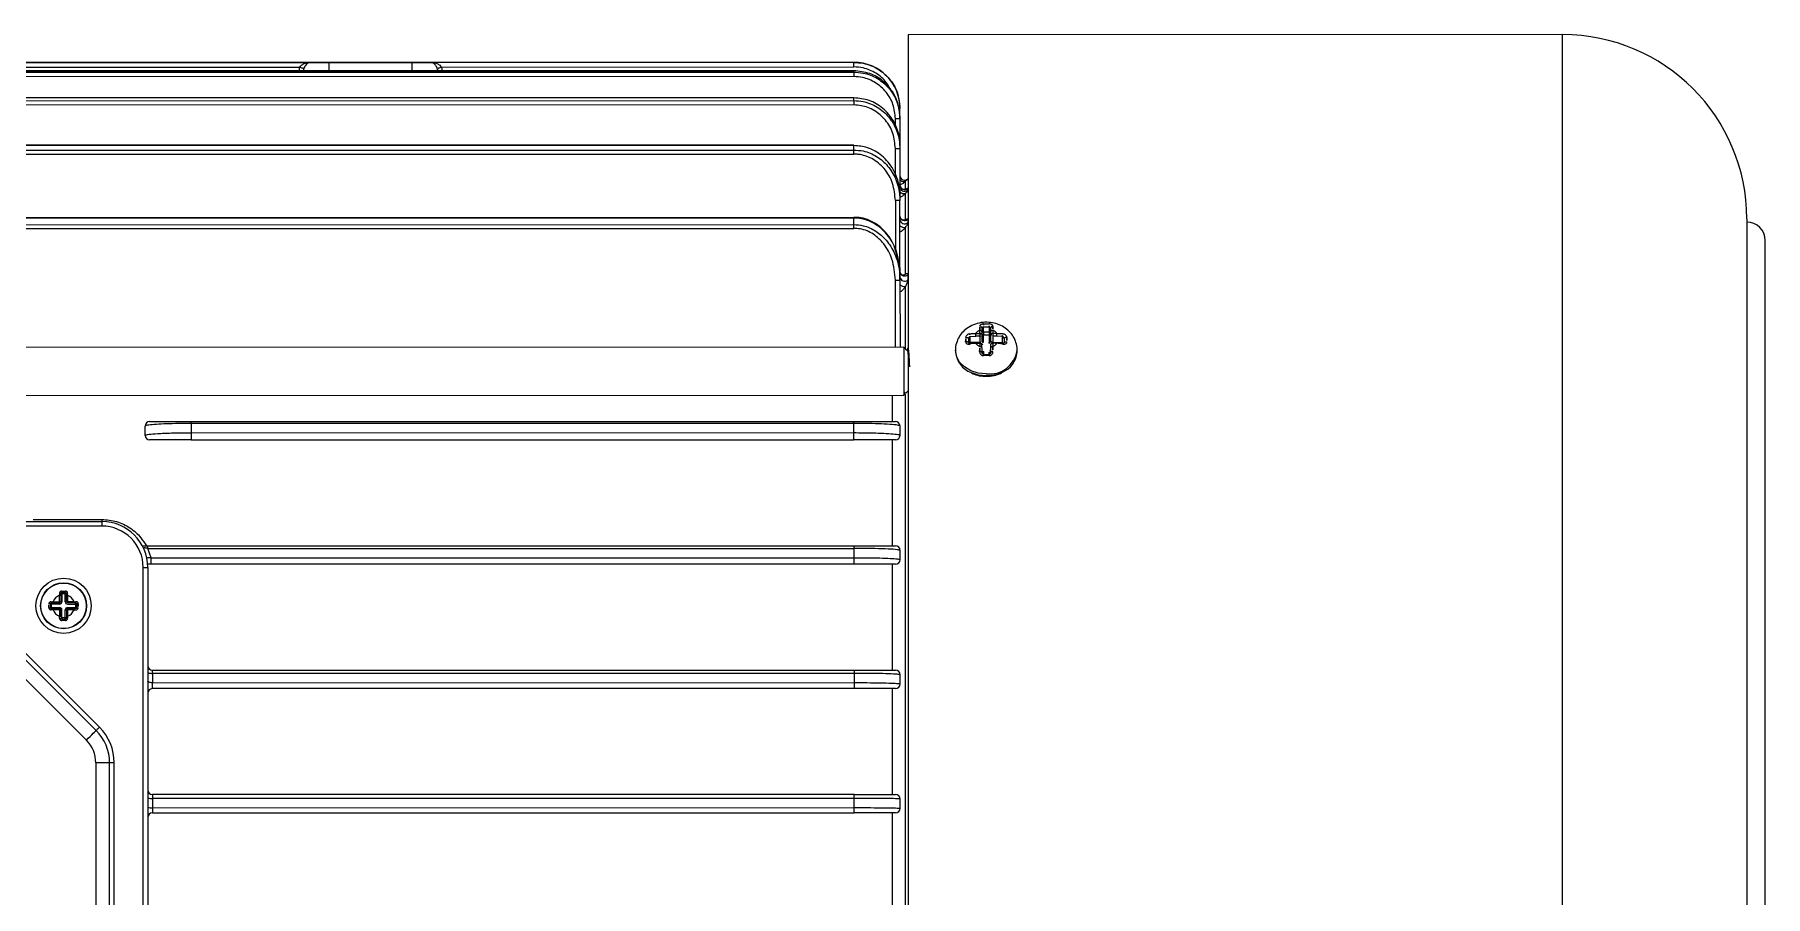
# Model space of a CAD drawing. Header units: millimetres. Extents: x 441156 to 441876, y 4514765 to 4515211.
# Drawn here: x 441242.3528 to 441242.7459, y 4514794.7878 to 4514794.9834 of the extents above; entities that cross this region are included whole.
import ezdxf

# ---------------------------------------------------------------- set-up
doc = ezdxf.new("R2010")
doc.units = ezdxf.units.MM
doc.layers.add('-LYNKA_PISCINA', color=7, linetype='Continuous', lineweight=18)
doc.layers.add('05 ESQUEMAS HIDRAULICOS nuevos_dwg _6_', color=7, linetype='Continuous', lineweight=18, true_color=0x767676)

# ---------------------------------------------------------------- blocks, each defined once
blk = doc.blocks.new('05 ESQUEMAS HIDRAULICOS nuevos_dwg_A$C47CE04E0-1107655-01_ARQ_CUARTO DEPURADORA')
at = {"layer": '-LYNKA_PISCINA', "lineweight": 25}
for p, q in [((106.257, 80.631), (112.98, 80.631)), ((112.776, 80.486), (112.788, 80.551)), ((115.25, 80.551), (115.262, 80.486)), ((96.819, 79.108), (122.419, 79.108)), ((123.355, 78.442), (123.355, 78.415)), ((123.355, 77.904), (123.355, 77.848)), ((137.935, 77.911), (137.935, 53.271)), ((96.819, 77.812), (122.419, 77.812)), ((138.255, 53.647), (138.255, 77.535)), ((123.219, 76.849), (123.219, 75.68)), ((123.313, 75.656), (123.313, 76.737)), ((123.355, 76.941), (123.355, 76.85)), ((124.639, 76.02), (124.639, 75.956)), ((124.799, 75.956), (124.799, 76.02)), ((124.904, 75.875), (124.831, 75.875)), ((123.283, 75.68), (123.283, 74.848)), ((123.353, 75.663), (123.332, 75.626)), ((123.334, 75.624), (123.334, 75.625)), ((123.359, 75.664), (123.355, 75.664)), ((124.183, 75.629), (124.183, 75.598)), ((124.439, 75.745), (124.439, 75.762)), ((124.607, 75.76), (124.607, 75.762)), ((124.999, 75.762), (124.999, 75.745)), ((125.255, 75.598), (125.255, 75.629)), ((123.321, 74.886), (123.359, 74.924)), ((123.086, 74.391), (123.086, 74.848)), ((123.313, 57.177), (123.313, 74.87)), ((110.099, 74.151), (110.099, 74.311)), ((122.419, 74.358), (122.419, 74.391)), ((123.219, 74.151), (123.219, 74.311)), ((110.899, 74.197), (122.419, 74.197)), ((123.086, 72.231), (123.086, 74.071)), ((110.203, 72.025), (122.419, 72.025)), ((123.086, 70.071), (123.086, 71.911)), ((123.219, 71.991), (123.219, 72.151)), ((108.47, 71.262), (108.501, 71.261)), ((108.612, 70.978), (108.613, 71.009)), ((108.633, 71.121), (108.633, 71.009)), ((123.219, 69.831), (123.219, 69.991)), ((123.086, 67.911), (123.086, 69.751)), ((122.419, 67.843), (110.227, 67.843)), ((110.227, 67.682), (122.419, 67.682)), ((123.219, 67.671), (123.219, 67.831)), ((123.086, 65.751), (123.086, 67.591))]:
    blk.add_line(p, q, dxfattribs=at)
at = {"layer": '-LYNKA_PISCINA', "lineweight": 25, "flags": 128}
for points in [[(134.735, 81.111), (123.359, 81.111), (123.359, 50.071), (134.735, 50.071)], [(124.607, 75.976), (124.613, 75.976), (124.619, 75.975), (124.625, 75.973), (124.63, 75.97), (124.634, 75.967), (124.636, 75.963), (124.638, 75.96), (124.639, 75.956), (124.639, 75.9), (124.638, 75.904), (124.636, 75.908), (124.634, 75.911), (124.63, 75.914), (124.625, 75.917), (124.619, 75.919), (124.613, 75.92), (124.607, 75.92)], [(124.831, 75.976), (124.831, 75.92), (124.825, 75.92), (124.819, 75.919), (124.813, 75.917), (124.808, 75.914), (124.804, 75.911), (124.801, 75.908), (124.8, 75.904), (124.799, 75.9), (124.799, 75.956), (124.8, 75.96), (124.801, 75.963), (124.804, 75.967), (124.808, 75.97), (124.813, 75.973), (124.819, 75.975), (124.825, 75.976)], [(124.799, 75.728), (124.8, 75.732), (124.801, 75.736), (124.804, 75.74), (124.808, 75.743), (124.813, 75.745), (124.819, 75.747), (124.825, 75.748), (124.831, 75.749), (124.831, 75.76), (124.904, 75.76), (124.904, 75.749), (124.831, 75.749), (124.831, 75.693), (124.825, 75.693), (124.819, 75.692), (124.813, 75.69), (124.808, 75.687), (124.804, 75.684), (124.801, 75.681), (124.8, 75.677), (124.799, 75.673)], [(110.067, 71.855), (110.147, 71.855), (110.147, 59.327), (110.067, 59.327)], [(108.453, 71.221), (108.453, 71.161), (108.473, 71.161), (108.473, 71.221)], [(108.633, 70.981), (108.653, 70.981), (108.653, 70.961), (108.713, 70.961), (108.713, 70.981), (108.653, 70.981), (108.653, 71.121), (108.633, 71.121), (108.613, 71.121), (108.613, 71.009), (108.633, 71.009)], [(108.753, 71.221), (108.893, 71.221), (108.893, 71.241), (108.865, 71.241), (108.753, 71.241)], [(108.893, 71.221), (108.893, 71.161), (108.913, 71.161), (108.913, 71.221)], [(110.227, 67.591), (122.419, 67.591), (122.419, 67.682), (122.419, 67.843), (122.419, 67.911), (110.227, 67.911), (110.227, 67.843), (110.227, 67.682)]]:
    blk.add_lwpolyline(points, close=True, dxfattribs=at)
for points in [[(122.419, 80.631), (122.419, 80.631), (96.819, 80.631), (96.819, 80.631), (96.819, 80.551), (103.988, 80.551), (103.999, 80.547), (104.01, 80.542), (104.021, 80.538), (104.031, 80.535), (104.04, 80.531), (104.047, 80.528), (104.054, 80.526), (104.058, 80.524), (104.049, 80.486)], [(113.299, 80.486), (113.299, 80.627), (114.739, 80.627), (114.739, 80.486)], [(115.18, 80.524), (115.184, 80.526), (115.19, 80.528), (115.198, 80.531), (115.207, 80.535), (115.217, 80.538), (115.227, 80.542), (115.239, 80.547), (115.25, 80.551), (122.419, 80.551), (122.419, 80.631), (115.057, 80.631)], [(96.819, 80.462), (96.819, 80.485), (96.819, 80.486), (122.419, 80.486), (122.419, 80.485)], [(122.419, 80.462), (122.419, 80.383), (96.819, 80.383), (96.819, 80.462), (122.419, 80.462), (122.419, 80.485), (96.819, 80.485)], [(106.45, 80.551), (112.788, 80.551), (112.799, 80.547), (112.81, 80.542), (112.821, 80.538), (112.831, 80.535), (112.84, 80.531), (112.847, 80.528), (112.854, 80.526), (112.858, 80.524), (112.849, 80.486)], [(122.419, 79.966), (122.419, 79.89), (96.819, 79.89), (96.819, 79.966), (122.419, 79.966), (122.419, 80.015), (96.819, 80.015), (96.819, 80.018), (122.419, 80.018), (122.419, 80.015)], [(123.219, 79.654), (123.219, 79.678), (123.219, 79.831), (123.219, 79.831)], [(123.139, 79.52), (123.139, 79.654), (123.219, 79.654), (123.219, 79.185), (123.219, 79.134)], [(122.419, 79.185), (122.419, 79.193), (96.819, 79.193), (96.819, 79.185), (96.819, 79.108), (96.819, 79.036), (122.419, 79.036), (122.419, 79.108), (122.419, 79.185), (96.819, 79.185)], [(123.139, 78.662), (123.139, 79.134), (123.219, 79.134), (123.219, 78.312), (123.219, 78.23), (123.139, 78.23), (123.139, 77.387)], [(123.313, 78.425), (123.313, 78.564), (123.302, 78.557), (123.288, 78.554), (123.271, 78.556), (123.254, 78.563), (123.237, 78.573), (123.221, 78.587), (123.219, 78.589)], [(123.359, 78.611), (123.355, 78.608), (123.355, 78.608)], [(123.139, 75.68), (123.139, 76.849), (123.219, 76.849), (123.219, 76.971), (123.219, 78.23)], [(123.301, 77.883), (123.302, 77.884), (123.313, 77.896), (123.313, 78.352)], [(96.819, 77.926), (96.819, 77.812), (96.819, 77.747), (122.419, 77.747), (122.419, 77.812), (122.419, 77.926), (96.819, 77.926), (96.819, 77.94), (122.419, 77.94), (122.419, 77.926)], [(123.294, 76.932), (123.303, 76.938), (123.313, 76.953), (123.313, 77.763)], [(124.36, 75.85), (124.368, 75.852), (124.376, 75.853), (124.384, 75.852), (124.392, 75.849), (124.398, 75.846), (124.403, 75.841), (124.406, 75.836), (124.407, 75.831), (124.407, 75.757), (124.406, 75.762), (124.403, 75.766), (124.398, 75.77), (124.392, 75.773), (124.384, 75.775), (124.376, 75.776), (124.368, 75.775), (124.36, 75.774)], [(124.607, 75.875), (124.607, 75.762), (124.439, 75.762), (124.439, 75.867), (124.534, 75.875), (124.534, 75.92), (124.607, 75.92), (124.607, 75.875), (124.534, 75.875)], [(124.671, 75.94), (124.671, 75.895), (124.665, 75.895), (124.659, 75.896), (124.653, 75.898), (124.648, 75.901), (124.644, 75.904), (124.641, 75.908), (124.64, 75.911), (124.639, 75.915)], [(124.639, 75.9), (124.639, 75.787), (124.64, 75.783), (124.641, 75.779), (124.644, 75.775), (124.648, 75.772), (124.653, 75.77), (124.659, 75.768), (124.665, 75.767), (124.671, 75.766), (124.671, 75.895), (124.767, 75.895), (124.767, 75.766), (124.773, 75.767), (124.779, 75.768), (124.785, 75.77), (124.79, 75.772), (124.794, 75.775), (124.796, 75.779), (124.798, 75.783), (124.799, 75.787), (124.799, 75.9)], [(124.767, 75.94), (124.671, 75.94), (124.671, 76.033), (124.767, 76.033), (124.767, 75.94), (124.767, 75.895), (124.773, 75.895), (124.779, 75.896), (124.785, 75.898), (124.79, 75.901), (124.794, 75.904), (124.796, 75.908), (124.798, 75.911), (124.799, 75.915)], [(124.831, 75.76), (124.831, 75.762), (124.999, 75.762), (124.999, 75.867), (124.904, 75.875), (124.904, 75.92), (124.831, 75.92), (124.831, 75.875), (124.831, 75.762)], [(125.077, 75.85), (125.07, 75.852), (125.062, 75.853), (125.054, 75.852), (125.046, 75.849), (125.04, 75.846), (125.035, 75.841), (125.032, 75.836), (125.031, 75.831), (125.031, 75.757), (125.032, 75.762), (125.035, 75.766), (125.04, 75.77), (125.046, 75.773), (125.054, 75.775), (125.062, 75.776), (125.07, 75.775), (125.077, 75.774)], [(123.337, 75.626), (123.283, 75.68), (95.219, 75.68)], [(124.719, 75.218), (124.58, 75.232), (124.451, 75.273), (124.34, 75.339), (124.255, 75.424), (124.201, 75.523), (124.183, 75.629), (124.183, 75.629)], [(124.43, 75.737), (124.43, 75.742), (124.43, 75.746), (124.431, 75.749), (124.432, 75.751), (124.433, 75.751), (124.434, 75.751), (124.435, 75.75), (124.437, 75.748), (124.439, 75.744), (124.534, 75.753)], [(124.639, 75.673), (124.639, 75.728), (124.638, 75.732), (124.636, 75.736), (124.634, 75.74), (124.63, 75.743), (124.625, 75.745), (124.619, 75.747), (124.613, 75.748), (124.607, 75.749), (124.607, 75.76), (124.534, 75.76), (124.534, 75.749), (124.607, 75.749), (124.607, 75.693), (124.613, 75.693), (124.619, 75.692), (124.625, 75.69), (124.63, 75.687), (124.634, 75.684), (124.636, 75.681), (124.638, 75.677), (124.639, 75.673), (124.639, 75.591), (124.638, 75.594), (124.636, 75.597), (124.633, 75.599), (124.628, 75.601), (124.623, 75.603), (124.617, 75.604), (124.61, 75.604), (124.603, 75.604)], [(124.639, 75.615), (124.64, 75.611), (124.641, 75.607), (124.644, 75.604), (124.648, 75.601), (124.653, 75.598), (124.659, 75.596), (124.665, 75.595), (124.671, 75.595), (124.671, 75.555), (124.767, 75.555), (124.767, 75.595), (124.773, 75.595), (124.779, 75.596), (124.785, 75.598), (124.79, 75.601), (124.794, 75.604), (124.796, 75.607), (124.798, 75.611), (124.799, 75.615)], [(124.834, 75.604), (124.828, 75.604), (124.821, 75.604), (124.815, 75.603), (124.81, 75.601), (124.805, 75.599), (124.802, 75.597), (124.8, 75.594), (124.799, 75.591), (124.799, 75.673)], [(125.008, 75.737), (125.008, 75.742), (125.007, 75.746), (125.007, 75.749), (125.006, 75.751), (125.005, 75.751), (125.004, 75.751), (125.003, 75.75), (125.001, 75.748), (124.999, 75.744), (124.904, 75.753)], [(124.454, 75.241), (124.58, 75.202), (124.719, 75.188)], [(95.219, 74.848), (123.283, 74.848), (123.299, 74.864), (123.299, 74.895)], [(110.899, 74.358), (110.899, 74.197), (110.899, 74.071), (122.419, 74.071), (122.419, 74.197), (122.419, 74.358), (110.899, 74.358), (110.899, 74.391), (122.419, 74.391)], [(108.155, 72.691), (109.347, 72.691), (109.347, 72.655), (109.347, 72.575), (96.819, 72.575), (96.819, 72.655), (109.347, 72.655)], [(110.147, 72.186), (122.419, 72.186), (122.419, 72.025), (122.419, 71.911), (110.203, 71.911), (110.203, 72.025), (110.147, 72.186), (110.147, 72.231), (122.419, 72.231), (122.419, 72.186)], [(109.249, 69.026), (106.517, 71.757)], [(106.348, 71.587), (109.079, 68.856), (109.112, 68.889), (109.144, 68.921), (109.173, 68.95), (109.199, 68.976), (109.22, 68.997), (109.236, 69.013), (109.245, 69.022), (109.249, 69.026), (109.25, 69.027), (109.253, 69.03), (109.258, 69.035), (109.265, 69.042), (109.274, 69.051), (109.284, 69.06), (109.294, 69.071), (109.305, 69.082), (106.574, 71.813)], [(108.612, 71.404), (108.613, 71.373), (108.633, 71.373), (108.633, 71.401), (108.653, 71.401), (108.653, 71.421), (108.713, 71.421), (108.713, 71.401), (108.653, 71.401), (108.653, 71.261), (108.633, 71.261)], [(108.633, 71.373), (108.633, 71.261), (108.613, 71.261), (108.613, 71.373)], [(108.733, 71.261), (108.713, 71.261), (108.713, 71.401), (108.733, 71.401), (108.733, 71.373), (108.753, 71.373), (108.754, 71.404)], [(108.753, 71.373), (108.753, 71.261), (108.733, 71.261), (108.733, 71.373)], [(108.501, 71.141), (108.613, 71.141), (108.613, 71.121), (108.501, 71.121), (108.47, 71.12)], [(108.613, 71.241), (108.613, 71.221), (108.473, 71.221), (108.473, 71.241), (108.501, 71.241), (108.501, 71.261), (108.613, 71.261), (108.613, 71.241), (108.501, 71.241)], [(108.501, 71.121), (108.501, 71.141), (108.473, 71.141), (108.473, 71.161), (108.613, 71.161), (108.613, 71.141)], [(108.733, 71.121), (108.733, 71.009), (108.733, 70.981), (108.713, 70.981), (108.713, 71.121), (108.733, 71.121), (108.753, 71.121), (108.753, 71.141), (108.865, 71.141)], [(108.733, 71.009), (108.753, 71.009), (108.754, 70.978)], [(108.865, 71.261), (108.753, 71.261), (108.753, 71.241)], [(108.753, 71.141), (108.753, 71.161), (108.893, 71.161), (108.893, 71.141), (108.865, 71.141), (108.865, 71.121), (108.896, 71.12)], [(108.865, 71.121), (108.753, 71.121), (108.753, 71.009)], [(108.865, 71.241), (108.865, 71.261), (108.896, 71.262)], [(122.419, 70.015), (110.227, 70.015), (110.227, 70.071), (122.419, 70.071), (122.419, 70.015), (122.419, 69.854), (122.419, 69.751), (110.227, 69.751), (110.227, 69.854), (110.211, 69.854), (110.196, 69.856), (110.182, 69.858), (110.17, 69.861), (110.16, 69.864), (110.153, 69.868), (110.148, 69.872), (110.147, 69.877)], [(110.147, 70.038), (110.148, 70.034), (110.153, 70.029), (110.16, 70.025), (110.17, 70.022), (110.182, 70.019), (110.196, 70.017), (110.211, 70.015), (110.227, 70.015), (110.227, 69.854), (122.419, 69.854)], [(109.483, 62.723), (109.483, 68.46), (109.243, 68.46), (109.243, 62.723), (109.483, 62.723), (109.563, 62.723), (109.563, 68.46), (109.483, 68.46)]]:
    blk.add_lwpolyline(points, dxfattribs=at)
at = {"layer": '-LYNKA_PISCINA', "lineweight": 25}
for radius in [0.48, 0.4, 0.395]:
    blk.add_circle((108.683, 71.191), radius, dxfattribs=at)
for centre, radius, start, end in [((134.735, 77.911), 3.2, 0, 90), ((122.419, 79.831), 0.8, 0, 90), ((123.299, 78.664), 0.08, 180, 315), ((123.299, 78.664), 0.08, 180.0302, 264.8591), ((123.299, 78.664), 0.08, 264.8858, 314.9971), ((123.299, 78.499), 0.0801, 180.6875, 314.8323), ((123.297, 78.471), 0.0781, 180.0649, 218.315), ((123.288, 78.441), 0.0916, 220.8447, 285.5067), ((123.299, 78.473), 0.0807, 218.4705, 314.4869), ((123.299, 77.962), 0.0805, 182.9589, 314.251), ((123.299, 77.906), 0.0806, 183.1994, 314.1867), ((123.294, 77.869), 0.108, 225.4134, 279.7674), ((137.935, 77.535), 0.32, 0, 90), ((123.3, 77.001), 0.0816, 187.2321, 313.0525), ((123.3, 76.91), 0.0817, 187.6505, 312.928), ((123.301, 76.866), 0.13, 230.7916, 275.1821), ((124.553, 75.913), 0.122, 179.4357, 201.8874), ((124.688, 75.795), 0.199, 114.1484, 140.7587), ((124.609, 76.017), 0.0303, 6.5222, 100.2548), ((124.61, 75.904), 0.029, 263.4692, 351.4243), ((124.668, 75.911), 0.029, 83.4529, 171.4613), ((125.077, 76.075), 0.408, 178.3505, 185.9314), ((124.363, 76.075), 0.406, 354.0472, 1.671), ((124.77, 75.911), 0.029, 8.5387, 96.5471), ((124.829, 76.017), 0.0303, 79.7452, 173.4778), ((124.828, 75.904), 0.029, 188.5854, 276.521), ((124.75, 75.795), 0.199, 39.2413, 65.8516), ((124.885, 75.913), 0.122, 338.1126, 0.5643), ((124.606, 75.638), 0.425, 185.3656, 249.0216), ((124.438, 75.727), 0.0353, 88.2013, 134.9629), ((124.688, 75.875), 0.199, 219.2411, 245.851), ((124.61, 75.791), 0.029, 263.4722, 351.423), ((124.607, 75.728), 0.032, 0, 90), ((124.622, 75.77), 0.0494, 290.4753, 355.5231), ((124.622, 75.591), 0.0493, 4.4137, 68.834), ((124.759, 75.548), 0.091, 170.8628, 186.4865), ((124.653, 75.555), 0.018, 358.8019, 23.1033), ((124.774, 75.702), 0.487, 263.5073, 350.9516), ((124.816, 75.77), 0.0494, 184.4769, 249.5247), ((124.816, 75.591), 0.0493, 111.1229, 175.5872), ((124.784, 75.555), 0.0175, 156.4507, 181.4675), ((124.677, 75.548), 0.0923, 353.5992, 8.9963), ((124.828, 75.791), 0.029, 188.5868, 276.518), ((124.831, 75.728), 0.032, 90, 180), ((124.75, 75.875), 0.199, 294.149, 320.7589), ((124.849, 75.625), 0.406, 290.1998, 356.1841), ((125, 75.727), 0.0357, 45.4022, 91.5186), ((124.724, 75.844), 0.656, 269.5685, 293.9072), ((110.179, 74.311), 0.08, 90, 180), ((123.139, 74.311), 0.08, 0, 90), ((110.179, 74.151), 0.08, 180, 270), ((123.139, 74.151), 0.08, 270, 0), ((109.347, 71.855), 0.8, 0, 90), ((109.347, 71.855), 0.72, 0, 90), ((123.139, 72.151), 0.08, 0, 90), ((123.139, 71.991), 0.08, 270, 0), ((108.683, 71.191), 0.195, 111.0372, 158.9628), ((108.617, 71.364), 0.0406, 67.3547, 97.5142), ((108.83, 71.439), 0.178, 177.4165, 185.8592), ((108.535, 71.439), 0.178, 354.1408, 2.5835), ((108.749, 71.364), 0.0406, 82.4858, 112.6453), ((108.683, 71.191), 0.195, 21.0372, 68.9628), ((108.435, 71.042), 0.18, 84.1788, 92.5434), ((108.435, 71.34), 0.18, 267.4566, 275.8212), ((108.511, 71.257), 0.0409, 172.5943, 202.5271), ((108.511, 71.126), 0.0409, 157.4726, 187.4057), ((108.683, 71.191), 0.195, 201.0372, 248.9628), ((108.613, 71.261), 0.02, 270, 0), ((108.613, 71.261), 0.04, 270, 360), ((108.613, 71.121), 0.04, 360, 90), ((108.613, 71.121), 0.02, 360, 90), ((108.753, 71.261), 0.04, 180, 270), ((108.753, 71.121), 0.04, 90, 180), ((108.753, 71.261), 0.02, 180, 270), ((108.753, 71.121), 0.02, 90, 180), ((108.683, 71.191), 0.195, 291.0372, 338.9628), ((108.855, 71.257), 0.0406, 337.3427, 7.4718), ((108.855, 71.126), 0.0406, 352.5281, 22.6577), ((108.931, 71.042), 0.18, 87.4573, 95.822), ((108.931, 71.34), 0.18, 264.178, 272.5427), ((108.617, 71.019), 0.0406, 262.4838, 292.6454), ((108.83, 70.943), 0.178, 174.1408, 182.5835), ((108.535, 70.943), 0.178, 357.4165, 5.8592), ((108.749, 71.019), 0.0406, 247.3546, 277.5162), ((110.227, 70.151), 0.08, 180, 270), ((123.139, 69.991), 0.08, 0, 90), ((123.139, 69.831), 0.08, 270, 0), ((110.227, 69.671), 0.08, 90, 180), ((108.683, 68.46), 0.8, 0, 45), ((108.683, 68.46), 0.88, 0, 45), ((108.683, 68.46), 0.56, 0, 45), ((110.227, 67.991), 0.08, 180, 270), ((110.207, 67.986), 0.144, 245.1501, 277.8161), ((110.207, 67.834), 0.153, 246.8175, 277.3494), ((123.139, 67.831), 0.08, 0, 90), ((110.227, 67.511), 0.08, 90, 180), ((123.139, 67.671), 0.08, 270, 0)]:
    blk.add_arc(centre, radius, start, end, dxfattribs=at)
for points, knots in [([(112.788, 80.551), (112.797, 80.561), (112.819, 80.587), (112.876, 80.618), (112.932, 80.63), (112.972, 80.631), (112.98, 80.631), (112.98, 80.631)], [0, 0, 0, 0, 0.175836, 0.438957, 0.879774, 0.99458, 1, 1, 1, 1]), ([(112.98, 80.631), (112.98, 80.631), (112.975, 80.631), (112.955, 80.629), (112.924, 80.618), (112.895, 80.59), (112.873, 80.559), (112.863, 80.536), (112.858, 80.524)], [0, 0, 0, 0, 0.004529, 0.120998, 0.446083, 0.675409, 0.828153, 1, 1, 1, 1]), ([(112.98, 80.631), (112.985, 80.631), (112.996, 80.63), (113.048, 80.629), (113.13, 80.628), (113.22, 80.627), (113.277, 80.627), (113.299, 80.627)], [0, 0, 0, 0, 0.173043, 0.4033512, 0.6337269, 0.8624039, 1, 1, 1, 1]), ([(114.739, 80.627), (114.775, 80.627), (114.846, 80.627), (114.941, 80.628), (115.005, 80.629), (115.044, 80.63), (115.053, 80.631), (115.057, 80.631)], [0, 0, 0, 0, 0.226011, 0.451987, 0.679069, 0.826968, 1, 1, 1, 1]), ([(115.18, 80.524), (115.174, 80.536), (115.164, 80.559), (115.143, 80.59), (115.113, 80.618), (115.083, 80.629), (115.063, 80.631), (115.058, 80.631), (115.057, 80.631)], [0, 0, 0, 0, 0.171847, 0.324591, 0.553917, 0.879002, 0.995471, 1, 1, 1, 1]), ([(115.057, 80.631), (115.058, 80.631), (115.066, 80.631), (115.106, 80.63), (115.162, 80.618), (115.218, 80.587), (115.241, 80.561), (115.25, 80.551)], [0, 0, 0, 0, 0.00542, 0.120226, 0.561043, 0.824164, 1, 1, 1, 1]), ([(122.419, 80.631), (122.473, 80.628), (122.616, 80.619), (122.838, 80.53), (123.044, 80.353), (123.19, 80.112), (123.209, 79.926), (123.219, 79.831)], [0, 0, 0, 0, 0.12854, 0.34326, 0.557976, 0.772698, 1, 1, 1, 1]), ([(115.188, 80.486), (115.187, 80.494), (115.186, 80.507), (115.181, 80.52), (115.18, 80.524)], [0, 0, 0, 0, 0.630222, 1, 1, 1, 1]), ([(123.048, 80.16), (123.028, 80.202), (122.972, 80.316), (122.806, 80.451), (122.606, 80.539), (122.472, 80.548), (122.419, 80.551)], [0, 0, 0, 0, 0.176589, 0.486412, 0.796226, 1, 1, 1, 1]), ([(123.219, 79.678), (123.216, 79.732), (123.207, 79.877), (123.118, 80.101), (122.939, 80.311), (122.697, 80.456), (122.513, 80.475), (122.419, 80.485)], [0, 0, 0, 0, 0.127986, 0.344943, 0.561659, 0.776764, 1, 1, 1, 1]), ([(122.419, 80.462), (122.473, 80.458), (122.615, 80.45), (122.836, 80.361), (123.041, 80.184), (123.189, 79.941), (123.209, 79.752), (123.219, 79.654)], [0, 0, 0, 0, 0.127923, 0.340141, 0.552567, 0.766666, 1, 1, 1, 1]), ([(123.139, 79.654), (123.131, 79.737), (123.115, 79.902), (122.988, 80.122), (122.802, 80.287), (122.601, 80.371), (122.469, 80.379), (122.419, 80.383)], [0, 0, 0, 0, 0.217984, 0.436019, 0.65268, 0.866866, 1, 1, 1, 1]), ([(123.219, 79.185), (123.216, 79.239), (123.208, 79.388), (123.118, 79.622), (122.934, 79.841), (122.69, 79.987), (122.508, 80.005), (122.419, 80.015)], [0, 0, 0, 0, 0.126113, 0.350822, 0.574369, 0.790672, 1, 1, 1, 1]), ([(122.419, 79.966), (122.473, 79.963), (122.614, 79.954), (122.83, 79.864), (123.034, 79.69), (123.174, 79.452), (123.217, 79.255), (123.219, 79.148), (123.219, 79.134)], [0, 0, 0, 0, 0.125988, 0.3307094, 0.5362459, 0.7481711, 0.9679939, 1, 1, 1, 1]), ([(123.139, 79.134), (123.13, 79.223), (123.113, 79.399), (122.979, 79.633), (122.784, 79.802), (122.584, 79.88), (122.461, 79.887), (122.419, 79.89)], [0, 0, 0, 0, 0.22838, 0.456967, 0.679324, 0.891333, 1, 1, 1, 1]), ([(123.219, 78.312), (123.216, 78.365), (123.208, 78.524), (123.117, 78.777), (122.922, 79.016), (122.674, 79.161), (122.498, 79.178), (122.419, 79.185)], [0, 0, 0, 0, 0.122588, 0.363261, 0.600449, 0.81857, 1, 1, 1, 1]), ([(122.419, 79.108), (122.473, 79.105), (122.611, 79.096), (122.82, 79.006), (123.019, 78.834), (123.163, 78.595), (123.215, 78.381), (123.218, 78.256), (123.219, 78.23)], [0, 0, 0, 0, 0.122434, 0.314107, 0.507445, 0.714841, 0.940384, 1, 1, 1, 1]), ([(123.139, 78.23), (123.129, 78.33), (123.111, 78.53), (122.961, 78.79), (122.746, 78.968), (122.551, 79.031), (122.444, 79.035), (122.419, 79.036)], [0, 0, 0, 0, 0.249508, 0.499625, 0.731078, 0.936363, 1, 1, 1, 1]), ([(123.313, 78.564), (123.3, 78.551), (123.275, 78.527), (123.239, 78.511), (123.222, 78.503)], [0, 0, 0, 0, 0.507442, 1, 1, 1, 1]), ([(123.355, 78.608), (123.354, 78.606), (123.352, 78.604), (123.336, 78.587), (123.321, 78.572), (123.313, 78.564)], [0, 0, 0, 0, 0.328508, 0.655414, 1, 1, 1, 1]), ([(123.223, 78.472), (123.223, 78.472), (123.22, 78.479), (123.219, 78.488), (123.219, 78.497), (123.219, 78.498)], [0, 0, 0, 0, 0.001904, 0.817967, 1, 1, 1, 1]), ([(123.313, 78.352), (123.297, 78.336), (123.271, 78.308), (123.234, 78.289), (123.219, 78.281)], [0, 0, 0, 0, 0.580482, 1, 1, 1, 1]), ([(123.329, 78.427), (123.329, 78.428), (123.33, 78.428), (123.327, 78.426), (123.32, 78.423), (123.306, 78.42), (123.284, 78.419), (123.258, 78.428), (123.236, 78.446), (123.227, 78.464), (123.223, 78.472)], [0, 0, 0, 0, 0.031432, 0.092279, 0.159549, 0.262579, 0.428226, 0.613796, 0.809616, 1, 1, 1, 1]), ([(123.355, 78.415), (123.354, 78.411), (123.351, 78.403), (123.334, 78.379), (123.32, 78.361), (123.313, 78.352)], [0, 0, 0, 0, 0.347556, 0.692298, 1, 1, 1, 1]), ([(123.329, 78.428), (123.331, 78.431), (123.342, 78.439), (123.353, 78.445), (123.355, 78.443), (123.355, 78.442)], [0, 0, 0, 0, 0.157748, 0.640464, 1, 1, 1, 1]), ([(123.204, 77.132), (123.199, 77.175), (123.184, 77.281), (123.128, 77.435), (123.045, 77.586), (122.946, 77.71), (122.827, 77.813), (122.692, 77.889), (122.552, 77.934), (122.459, 77.937), (122.419, 77.938)], [0, 0, 0, 0, 0.10507, 0.261194, 0.39573, 0.524075, 0.645768, 0.775971, 0.901112, 1, 1, 1, 1]), ([(123.219, 76.971), (123.221, 77.025), (123.223, 77.08), (123.177, 77.235), (123.14, 77.445), (122.954, 77.707), (122.72, 77.876), (122.526, 77.924), (122.434, 77.926), (122.419, 77.926)], [0, 0, 0, 0, 0.116493, 0.117683, 0.351463, 0.574814, 0.799485, 0.968085, 1, 1, 1, 1]), ([(123.312, 77.89), (123.312, 77.89), (123.312, 77.89), (123.309, 77.889), (123.301, 77.887), (123.284, 77.885), (123.26, 77.892), (123.238, 77.908), (123.224, 77.929), (123.219, 77.948), (123.219, 77.955), (123.219, 77.957)], [0, 0, 0, 0, 0.0083532, 0.0729556, 0.1531312, 0.2796075, 0.4469745, 0.6307519, 0.8058761, 0.9462884, 1, 1, 1, 1]), ([(123.313, 77.896), (123.32, 77.901), (123.336, 77.911), (123.351, 77.914), (123.355, 77.91), (123.355, 77.905), (123.355, 77.904)], [0, 0, 0, 0, 0.320045, 0.641873, 0.93938, 1, 1, 1, 1]), ([(122.419, 77.812), (122.473, 77.808), (122.606, 77.799), (122.805, 77.708), (122.995, 77.539), (123.143, 77.299), (123.211, 77.055), (123.217, 76.899), (123.219, 76.849)], [0, 0, 0, 0, 0.116346, 0.287938, 0.462042, 0.660411, 0.892114, 1, 1, 1, 1]), ([(123.139, 76.849), (123.128, 76.971), (123.108, 77.195), (122.959, 77.47), (122.765, 77.656), (122.574, 77.738), (122.455, 77.745), (122.419, 77.747)], [0, 0, 0, 0, 0.287323, 0.52562, 0.719766, 0.915078, 1, 1, 1, 1]), ([(123.313, 77.763), (123.31, 77.76), (123.289, 77.733), (123.26, 77.701), (123.225, 77.685), (123.219, 77.682)], [0, 0, 0, 0, 0.119385, 0.835501, 1, 1, 1, 1]), ([(123.355, 77.848), (123.354, 77.841), (123.35, 77.823), (123.33, 77.79), (123.316, 77.768), (123.313, 77.763)], [0, 0, 0, 0, 0.3732212, 0.8634658, 1, 1, 1, 1]), ([(123.297, 76.933), (123.297, 76.933), (123.298, 76.934), (123.295, 76.932), (123.287, 76.931), (123.27, 76.931), (123.248, 76.94), (123.228, 76.959), (123.22, 76.978), (123.219, 76.989), (123.219, 76.991), (123.219, 76.991)], [0, 0, 0, 0, 0.00466, 0.080987, 0.162812, 0.281377, 0.470237, 0.686542, 0.843971, 0.959002, 1, 1, 1, 1]), ([(123.313, 76.737), (123.302, 76.722), (123.277, 76.687), (123.245, 76.652), (123.22, 76.641), (123.219, 76.641)], [0, 0, 0, 0, 0.42964, 0.967654, 1, 1, 1, 1]), ([(123.273, 76.932), (123.285, 76.938), (123.299, 76.944), (123.311, 76.952), (123.313, 76.953)], [0, 0, 0, 0, 0.839985, 1, 1, 1, 1]), ([(123.313, 76.953), (123.32, 76.956), (123.334, 76.963), (123.349, 76.961), (123.355, 76.953), (123.355, 76.944), (123.355, 76.941)], [0, 0, 0, 0, 0.282601, 0.566201, 0.834543, 1, 1, 1, 1]), ([(123.355, 76.85), (123.353, 76.837), (123.349, 76.805), (123.326, 76.762), (123.313, 76.737)], [0, 0, 0, 0, 0.409385, 1, 1, 1, 1]), ([(125.252, 75.624), (125.253, 75.631), (125.259, 75.677), (125.238, 75.762), (125.192, 75.869), (125.119, 75.96), (125.026, 76.033), (124.916, 76.086), (124.792, 76.115), (124.66, 76.117), (124.528, 76.089), (124.409, 76.033), (124.313, 75.954), (124.241, 75.861), (124.197, 75.752), (124.178, 75.671), (124.183, 75.63), (124.183, 75.629)], [0, 0, 0, 0, 0.01308, 0.087502, 0.15977, 0.231454, 0.304119, 0.378918, 0.456344, 0.536292, 0.618591, 0.703025, 0.777192, 0.849673, 0.920982, 0.998955, 1, 1, 1, 1]), ([(124.43, 75.914), (124.422, 75.912), (124.405, 75.908), (124.383, 75.893), (124.368, 75.876), (124.361, 75.861), (124.361, 75.853), (124.36, 75.85)], [0, 0, 0, 0, 0.236915, 0.474244, 0.699064, 0.898659, 1, 1, 1, 1]), ([(124.36, 75.774), (124.361, 75.791), (124.361, 75.817), (124.361, 75.842), (124.36, 75.85)], [0, 0, 0, 0, 0.640125, 1, 1, 1, 1]), ([(124.407, 75.831), (124.407, 75.833), (124.408, 75.837), (124.411, 75.844), (124.417, 75.852), (124.425, 75.86), (124.433, 75.865), (124.438, 75.867), (124.439, 75.867)], [0, 0, 0, 0, 0.156293, 0.312501, 0.473107, 0.708225, 0.946507, 1, 1, 1, 1]), ([(124.43, 75.914), (124.451, 75.917), (124.485, 75.921), (124.52, 75.921), (124.534, 75.92)], [0, 0, 0, 0, 0.609451, 1, 1, 1, 1]), ([(124.669, 76.087), (124.662, 76.086), (124.649, 76.085), (124.631, 76.079), (124.616, 76.071), (124.605, 76.061), (124.604, 76.052), (124.603, 76.047)], [0, 0, 0, 0, 0.182253, 0.364241, 0.549999, 0.753009, 1, 1, 1, 1]), ([(124.607, 75.976), (124.606, 75.992), (124.605, 76.018), (124.604, 76.039), (124.603, 76.047)], [0, 0, 0, 0, 0.608985, 1, 1, 1, 1]), ([(124.671, 76.033), (124.669, 76.033), (124.665, 76.032), (124.657, 76.031), (124.648, 76.029), (124.641, 76.025), (124.639, 76.022), (124.639, 76.02)], [0, 0, 0, 0, 0.08184, 0.258434, 0.434156, 0.70111, 1, 1, 1, 1]), ([(124.669, 76.087), (124.69, 76.087), (124.724, 76.088), (124.757, 76.087), (124.769, 76.087)], [0, 0, 0, 0, 0.640146, 1, 1, 1, 1]), ([(124.799, 76.02), (124.799, 76.021), (124.799, 76.022), (124.797, 76.025), (124.791, 76.028), (124.783, 76.03), (124.775, 76.032), (124.77, 76.032), (124.767, 76.033)], [0, 0, 0, 0, 0.053579, 0.291822, 0.526918, 0.687489, 0.843708, 1, 1, 1, 1]), ([(124.834, 76.047), (124.834, 76.051), (124.833, 76.061), (124.82, 76.073), (124.802, 76.081), (124.784, 76.086), (124.773, 76.086), (124.769, 76.087)], [0, 0, 0, 0, 0.236914, 0.474283, 0.699066, 0.898674, 1, 1, 1, 1]), ([(124.834, 76.047), (124.834, 76.034), (124.833, 76.013), (124.831, 75.986), (124.831, 75.976)], [0, 0, 0, 0, 0.60948, 1, 1, 1, 1]), ([(124.904, 75.92), (124.925, 75.921), (124.96, 75.921), (124.994, 75.916), (125.008, 75.914)], [0, 0, 0, 0, 0.608997, 1, 1, 1, 1]), ([(124.999, 75.867), (125.004, 75.865), (125.012, 75.86), (125.022, 75.851), (125.028, 75.841), (125.031, 75.835), (125.031, 75.832), (125.031, 75.831)], [0, 0, 0, 0, 0.298844, 0.565816, 0.741538, 0.918254, 1, 1, 1, 1]), ([(125.077, 75.85), (125.077, 75.855), (125.076, 75.865), (125.066, 75.881), (125.052, 75.895), (125.032, 75.908), (125.016, 75.912), (125.008, 75.914)], [0, 0, 0, 0, 0.182203, 0.364249, 0.549938, 0.752979, 1, 1, 1, 1]), ([(125.077, 75.85), (125.077, 75.835), (125.077, 75.81), (125.077, 75.783), (125.077, 75.774)], [0, 0, 0, 0, 0.640127, 1, 1, 1, 1]), ([(123.383, 75.342), (123.383, 75.342), (123.383, 75.342), (123.383, 75.342), (123.383, 75.342), (123.383, 75.344), (123.383, 75.349), (123.38, 75.398), (123.376, 75.479), (123.37, 75.567), (123.364, 75.632), (123.359, 75.66), (123.355, 75.666), (123.354, 75.663), (123.353, 75.661)], [0, 0, 0, 0, 0.000003, 0.000032, 0.000095, 0.002063, 0.009921, 0.025532, 0.256351, 0.453927, 0.618142, 0.845337, 0.940842, 1, 1, 1, 1]), ([(124.36, 75.774), (124.361, 75.768), (124.362, 75.758), (124.372, 75.746), (124.386, 75.738), (124.406, 75.734), (124.421, 75.736), (124.43, 75.737)], [0, 0, 0, 0, 0.182193, 0.364256, 0.549938, 0.752982, 1, 1, 1, 1]), ([(124.433, 75.752), (124.431, 75.751), (124.425, 75.75), (124.417, 75.75), (124.41, 75.752), (124.407, 75.755), (124.407, 75.754), (124.407, 75.756), (124.407, 75.757)], [0, 0, 0, 0, 0.080868, 0.280108, 0.440608, 0.612628, 0.833281, 1, 1, 1, 1]), ([(124.534, 75.749), (124.513, 75.748), (124.478, 75.746), (124.443, 75.739), (124.43, 75.737)], [0, 0, 0, 0, 0.608995, 1, 1, 1, 1]), ([(124.603, 75.604), (124.604, 75.623), (124.605, 75.655), (124.606, 75.682), (124.607, 75.693)], [0, 0, 0, 0, 0.609474, 1, 1, 1, 1]), ([(124.603, 75.604), (124.604, 75.596), (124.605, 75.58), (124.618, 75.559), (124.636, 75.544), (124.654, 75.537), (124.665, 75.537), (124.669, 75.537)], [0, 0, 0, 0, 0.236921, 0.474251, 0.699053, 0.898671, 1, 1, 1, 1]), ([(124.669, 75.563), (124.668, 75.562), (124.664, 75.562), (124.656, 75.564), (124.647, 75.57), (124.641, 75.579), (124.639, 75.587), (124.639, 75.591), (124.639, 75.592)], [0, 0, 0, 0, 0.072742, 0.247282, 0.441031, 0.679969, 0.965816, 1, 1, 1, 1]), ([(124.769, 75.537), (124.748, 75.538), (124.714, 75.54), (124.681, 75.538), (124.669, 75.537)], [0, 0, 0, 0, 0.640146, 1, 1, 1, 1]), ([(124.798, 75.591), (124.799, 75.589), (124.799, 75.584), (124.794, 75.574), (124.786, 75.566), (124.777, 75.562), (124.771, 75.562), (124.768, 75.562)], [0, 0, 0, 0, 0.116309, 0.441145, 0.67686, 0.86307, 1, 1, 1, 1]), ([(124.769, 75.537), (124.776, 75.538), (124.789, 75.538), (124.807, 75.547), (124.822, 75.561), (124.833, 75.581), (124.834, 75.596), (124.834, 75.604)], [0, 0, 0, 0, 0.182253, 0.364247, 0.550003, 0.753009, 1, 1, 1, 1]), ([(124.831, 75.693), (124.832, 75.676), (124.833, 75.648), (124.834, 75.617), (124.834, 75.604)], [0, 0, 0, 0, 0.60898, 1, 1, 1, 1]), ([(125.008, 75.737), (124.987, 75.741), (124.953, 75.747), (124.917, 75.748), (124.904, 75.749)], [0, 0, 0, 0, 0.609451, 1, 1, 1, 1]), ([(125.031, 75.757), (125.031, 75.757), (125.031, 75.754), (125.03, 75.755), (125.029, 75.753), (125.022, 75.751), (125.014, 75.75), (125.007, 75.751), (125.005, 75.752)], [0, 0, 0, 0, 0.095349, 0.301424, 0.522658, 0.69907, 0.880974, 1, 1, 1, 1]), ([(125.008, 75.737), (125.016, 75.736), (125.033, 75.733), (125.054, 75.738), (125.07, 75.749), (125.077, 75.762), (125.077, 75.771), (125.077, 75.774)], [0, 0, 0, 0, 0.236905, 0.474335, 0.699069, 0.898671, 1, 1, 1, 1]), ([(124.459, 75.23), (124.494, 75.217), (124.567, 75.188), (124.658, 75.177), (124.709, 75.176), (124.719, 75.176)], [0, 0, 0, 0, 0.436152, 0.89223, 1, 1, 1, 1]), ([(124.719, 75.176), (124.742, 75.177), (124.809, 75.179), (124.901, 75.196), (124.96, 75.224), (124.983, 75.234)], [0, 0, 0, 0, 0.251193, 0.722389, 1, 1, 1, 1]), ([(123.299, 74.895), (123.3, 74.894), (123.303, 74.887), (123.309, 74.877), (123.315, 74.885), (123.318, 74.889)], [0, 0, 0, 0, 0.102878, 0.516503, 1, 1, 1, 1]), ([(123.307, 74.865), (123.307, 74.865), (123.304, 74.855), (123.301, 74.875), (123.299, 74.895)], [0, 0, 0, 0, 0.011925, 1, 1, 1, 1]), ([(110.899, 74.358), (110.845, 74.358), (110.712, 74.357), (110.513, 74.353), (110.322, 74.345), (110.175, 74.333), (110.107, 74.322), (110.101, 74.314), (110.099, 74.311)], [0, 0, 0, 0, 0.116354, 0.287937, 0.462041, 0.66041, 0.892114, 1, 1, 1, 1]), ([(110.179, 74.391), (110.19, 74.391), (110.21, 74.391), (110.359, 74.391), (110.553, 74.391), (110.744, 74.391), (110.863, 74.391), (110.899, 74.391)], [0, 0, 0, 0, 0.287322, 0.5256195, 0.719758, 0.9150779, 1, 1, 1, 1]), ([(122.419, 74.391), (122.489, 74.391), (122.628, 74.391), (122.816, 74.391), (122.975, 74.391), (123.096, 74.391), (123.137, 74.391), (123.139, 74.391), (123.139, 74.391)], [0, 0, 0, 0, 0.164051, 0.327653, 0.502045, 0.707507, 0.953696, 1, 1, 1, 1]), ([(123.219, 74.311), (123.217, 74.314), (123.21, 74.322), (123.135, 74.335), (122.968, 74.347), (122.743, 74.355), (122.55, 74.358), (122.44, 74.358), (122.419, 74.358)], [0, 0, 0, 0, 0.115871, 0.349516, 0.573642, 0.763151, 0.953514, 1, 1, 1, 1]), ([(110.099, 74.151), (110.101, 74.154), (110.108, 74.162), (110.185, 74.174), (110.361, 74.187), (110.599, 74.195), (110.792, 74.197), (110.884, 74.197), (110.899, 74.197)], [0, 0, 0, 0, 0.1164921, 0.3514659, 0.5748142, 0.7994855, 0.968076, 1, 1, 1, 1]), ([(110.899, 74.071), (110.829, 74.071), (110.688, 74.071), (110.499, 74.071), (110.34, 74.071), (110.22, 74.071), (110.181, 74.071), (110.179, 74.071), (110.179, 74.071)], [0, 0, 0, 0, 0.166052, 0.33167, 0.507878, 0.714212, 0.959693, 1, 1, 1, 1]), ([(122.419, 74.197), (122.473, 74.197), (122.606, 74.196), (122.806, 74.192), (122.997, 74.184), (123.145, 74.173), (123.211, 74.161), (123.217, 74.154), (123.219, 74.151)], [0, 0, 0, 0, 0.116919, 0.29029, 0.466116, 0.665384, 0.896687, 1, 1, 1, 1]), ([(123.139, 74.071), (123.128, 74.071), (123.107, 74.071), (122.957, 74.071), (122.762, 74.071), (122.572, 74.071), (122.454, 74.071), (122.419, 74.071)], [0, 0, 0, 0, 0.289196, 0.526026, 0.720711, 0.916522, 1, 1, 1, 1]), ([(109.347, 72.691), (109.435, 72.683), (109.61, 72.668), (109.846, 72.55), (110.018, 72.399), (110.092, 72.28), (110.122, 72.231)], [0, 0, 0, 0, 0.263412, 0.526121, 0.806484, 1, 1, 1, 1]), ([(110.053, 72.231), (110.067, 72.231), (110.095, 72.231), (110.129, 72.231), (110.147, 72.231)], [0, 0, 0, 0, 0.475215, 1, 1, 1, 1]), ([(110.147, 72.186), (110.139, 72.189), (110.124, 72.192), (110.104, 72.196), (110.09, 72.197), (110.08, 72.196), (110.074, 72.192), (110.075, 72.187), (110.076, 72.184)], [0, 0, 0, 0, 0.20792, 0.361586, 0.487496, 0.613701, 0.766047, 1, 1, 1, 1]), ([(122.419, 72.231), (122.494, 72.231), (122.643, 72.231), (122.844, 72.231), (123.006, 72.231), (123.117, 72.231), (123.132, 72.231), (123.139, 72.231)], [0, 0, 0, 0, 0.187055, 0.373826, 0.568046, 0.781012, 1, 1, 1, 1]), ([(123.219, 72.151), (123.216, 72.153), (123.208, 72.16), (123.117, 72.17), (122.92, 72.18), (122.672, 72.185), (122.497, 72.186), (122.419, 72.186)], [0, 0, 0, 0, 0.1222432, 0.3645717, 0.6031536, 0.8214046, 1, 1, 1, 1]), ([(110.133, 72.006), (110.132, 72.011), (110.132, 72.018), (110.142, 72.025), (110.156, 72.029), (110.173, 72.029), (110.189, 72.028), (110.199, 72.026), (110.203, 72.025)], [0, 0, 0, 0, 0.299578, 0.47938, 0.630596, 0.782575, 0.917019, 1, 1, 1, 1]), ([(110.203, 71.911), (110.186, 71.911), (110.166, 71.911), (110.148, 71.911), (110.145, 71.911)], [0, 0, 0, 0, 0.822949, 1, 1, 1, 1]), ([(122.419, 72.025), (122.473, 72.025), (122.611, 72.025), (122.821, 72.022), (123.021, 72.015), (123.164, 72.006), (123.215, 71.997), (123.218, 71.992), (123.219, 71.991)], [0, 0, 0, 0, 0.1227692, 0.3156239, 0.5100854, 0.7179327, 0.9430071, 1, 1, 1, 1]), ([(123.139, 71.911), (123.13, 71.911), (123.111, 71.911), (122.963, 71.911), (122.75, 71.911), (122.554, 71.911), (122.446, 71.911), (122.419, 71.911)], [0, 0, 0, 0, 0.247424, 0.49541, 0.726107, 0.932178, 1, 1, 1, 1]), ([(108.652, 71.447), (108.648, 71.447), (108.64, 71.446), (108.628, 71.44), (108.619, 71.431), (108.613, 71.418), (108.612, 71.409), (108.612, 71.404)], [0, 0, 0, 0, 0.18841, 0.376657, 0.568557, 0.774556, 1, 1, 1, 1]), ([(108.653, 71.421), (108.652, 71.421), (108.648, 71.421), (108.643, 71.419), (108.637, 71.414), (108.634, 71.408), (108.633, 71.404), (108.633, 71.401)], [0, 0, 0, 0, 0.102155, 0.313382, 0.545281, 0.772443, 1, 1, 1, 1]), ([(108.652, 71.447), (108.665, 71.447), (108.686, 71.447), (108.706, 71.447), (108.714, 71.447)], [0, 0, 0, 0, 0.650449, 1, 1, 1, 1]), ([(108.733, 71.401), (108.733, 71.404), (108.732, 71.408), (108.729, 71.414), (108.724, 71.418), (108.719, 71.421), (108.715, 71.421), (108.713, 71.421)], [0, 0, 0, 0, 0.224838, 0.438845, 0.630325, 0.815142, 1, 1, 1, 1]), ([(108.754, 71.404), (108.753, 71.409), (108.753, 71.419), (108.746, 71.433), (108.735, 71.442), (108.723, 71.447), (108.716, 71.447), (108.714, 71.447)], [0, 0, 0, 0, 0.230557, 0.461448, 0.683267, 0.88642, 1, 1, 1, 1]), ([(108.47, 71.262), (108.465, 71.262), (108.455, 71.261), (108.441, 71.254), (108.432, 71.243), (108.427, 71.232), (108.427, 71.224), (108.427, 71.222)], [0, 0, 0, 0, 0.230453, 0.461408, 0.68315, 0.886483, 1, 1, 1, 1]), ([(108.427, 71.16), (108.427, 71.174), (108.427, 71.194), (108.427, 71.215), (108.427, 71.222)], [0, 0, 0, 0, 0.650498, 1, 1, 1, 1]), ([(108.427, 71.16), (108.427, 71.156), (108.428, 71.148), (108.434, 71.137), (108.443, 71.128), (108.456, 71.121), (108.465, 71.121), (108.47, 71.12)], [0, 0, 0, 0, 0.18838, 0.376608, 0.568574, 0.77455, 1, 1, 1, 1]), ([(108.473, 71.241), (108.471, 71.241), (108.466, 71.241), (108.46, 71.237), (108.456, 71.233), (108.453, 71.227), (108.453, 71.223), (108.453, 71.221)], [0, 0, 0, 0, 0.2246873, 0.4387627, 0.6302623, 0.8149828, 1, 1, 1, 1]), ([(108.453, 71.161), (108.453, 71.16), (108.453, 71.157), (108.455, 71.151), (108.46, 71.146), (108.466, 71.142), (108.471, 71.141), (108.473, 71.141)], [0, 0, 0, 0, 0.1022207, 0.3132839, 0.54529, 0.7727082, 1, 1, 1, 1]), ([(108.913, 71.221), (108.913, 71.222), (108.913, 71.226), (108.911, 71.231), (108.906, 71.237), (108.9, 71.24), (108.895, 71.241), (108.893, 71.241)], [0, 0, 0, 0, 0.102236, 0.313114, 0.545061, 0.772421, 1, 1, 1, 1]), ([(108.893, 71.141), (108.895, 71.141), (108.9, 71.142), (108.905, 71.145), (108.91, 71.15), (108.912, 71.155), (108.913, 71.159), (108.913, 71.161)], [0, 0, 0, 0, 0.224955, 0.438957, 0.630391, 0.815058, 1, 1, 1, 1]), ([(108.939, 71.222), (108.939, 71.226), (108.938, 71.235), (108.932, 71.246), (108.923, 71.255), (108.91, 71.261), (108.901, 71.262), (108.896, 71.262)], [0, 0, 0, 0, 0.188357, 0.376591, 0.568562, 0.774544, 1, 1, 1, 1]), ([(108.896, 71.12), (108.901, 71.121), (108.911, 71.121), (108.924, 71.129), (108.934, 71.14), (108.939, 71.151), (108.939, 71.158), (108.939, 71.16)], [0, 0, 0, 0, 0.230467, 0.461437, 0.683194, 0.886476, 1, 1, 1, 1]), ([(108.939, 71.222), (108.939, 71.209), (108.939, 71.188), (108.939, 71.168), (108.939, 71.16)], [0, 0, 0, 0, 0.6504984, 1, 1, 1, 1]), ([(108.612, 70.978), (108.612, 70.973), (108.613, 70.963), (108.62, 70.95), (108.631, 70.94), (108.643, 70.935), (108.65, 70.935), (108.652, 70.935)], [0, 0, 0, 0, 0.2305534, 0.4614348, 0.6831128, 0.8864243, 1, 1, 1, 1]), ([(108.633, 70.981), (108.633, 70.979), (108.634, 70.974), (108.637, 70.969), (108.641, 70.965), (108.647, 70.962), (108.651, 70.961), (108.653, 70.961)], [0, 0, 0, 0, 0.224745, 0.438891, 0.630343, 0.814805, 1, 1, 1, 1]), ([(108.714, 70.935), (108.7, 70.935), (108.68, 70.935), (108.659, 70.935), (108.652, 70.935)], [0, 0, 0, 0, 0.650449, 1, 1, 1, 1]), ([(108.713, 70.961), (108.714, 70.961), (108.717, 70.961), (108.723, 70.964), (108.728, 70.968), (108.732, 70.974), (108.733, 70.979), (108.733, 70.981)], [0, 0, 0, 0, 0.102163, 0.313058, 0.545257, 0.772426, 1, 1, 1, 1]), ([(108.714, 70.935), (108.718, 70.935), (108.726, 70.936), (108.738, 70.942), (108.747, 70.952), (108.753, 70.964), (108.754, 70.973), (108.754, 70.978)], [0, 0, 0, 0, 0.188409, 0.376655, 0.568554, 0.774557, 1, 1, 1, 1]), ([(122.419, 70.071), (122.497, 70.071), (122.654, 70.071), (122.863, 70.071), (123.026, 70.071), (123.123, 70.071), (123.134, 70.071), (123.139, 70.071)], [0, 0, 0, 0, 0.2025226, 0.4049269, 0.6110816, 0.8259525, 1, 1, 1, 1]), ([(123.219, 69.991), (123.216, 69.993), (123.208, 69.997), (123.118, 70.004), (122.933, 70.01), (122.689, 70.014), (122.508, 70.015), (122.419, 70.015)], [0, 0, 0, 0, 0.125916, 0.3514735, 0.5757566, 0.792184, 1, 1, 1, 1]), ([(122.419, 69.854), (122.473, 69.854), (122.614, 69.854), (122.83, 69.851), (123.035, 69.847), (123.175, 69.84), (123.217, 69.835), (123.219, 69.832), (123.219, 69.831)], [0, 0, 0, 0, 0.126179, 0.331633, 0.537844, 0.749994, 0.96946, 1, 1, 1, 1]), ([(123.139, 69.751), (123.13, 69.751), (123.113, 69.751), (122.98, 69.751), (122.786, 69.751), (122.586, 69.751), (122.462, 69.751), (122.419, 69.751)], [0, 0, 0, 0, 0.227307, 0.454809, 0.676612, 0.888883, 1, 1, 1, 1]), ([(122.419, 67.911), (122.499, 67.911), (122.66, 67.911), (122.874, 67.911), (123.037, 67.911), (123.126, 67.911), (123.135, 67.911), (123.139, 67.911)], [0, 0, 0, 0, 0.2115806, 0.4231244, 0.635701, 0.8505822, 1, 1, 1, 1]), ([(123.219, 67.831), (123.216, 67.832), (123.207, 67.834), (123.118, 67.838), (122.939, 67.841), (122.697, 67.843), (122.513, 67.843), (122.419, 67.843)], [0, 0, 0, 0, 0.127894, 0.345218, 0.562266, 0.777425, 1, 1, 1, 1]), ([(122.419, 67.682), (122.473, 67.682), (122.615, 67.682), (122.836, 67.681), (123.042, 67.679), (123.189, 67.675), (123.209, 67.673), (123.219, 67.671)], [0, 0, 0, 0, 0.128009, 0.340568, 0.553322, 0.767507, 1, 1, 1, 1]), ([(123.139, 67.591), (123.131, 67.591), (123.115, 67.591), (122.989, 67.591), (122.803, 67.591), (122.601, 67.591), (122.47, 67.591), (122.419, 67.591)], [0, 0, 0, 0, 0.21752, 0.435085, 0.65148, 0.865739, 1, 1, 1, 1])]:
    blk.add_open_spline(points, degree=3, knots=knots, dxfattribs=at)

msp = doc.modelspace()

# ---------------------------------------------------------------- block references
at = {"layer": '05 ESQUEMAS HIDRAULICOS nuevos_dwg _6_', "color": 7, "lineweight": 25, "xscale": 0.0130689895048916, "yscale": 0.0130689895048916, "zscale": 0.0130689895048916, "rotation": 0.007079741121755383}
msp.add_blockref('05 ESQUEMAS HIDRAULICOS nuevos_dwg_A$C47CE04E0-1107655-01_ARQ_CUARTO DEPURADORA', (441240.93911911, 4514793.9231774, -0.00000053), dxfattribs=at)

doc.saveas('drawing.dxf')
